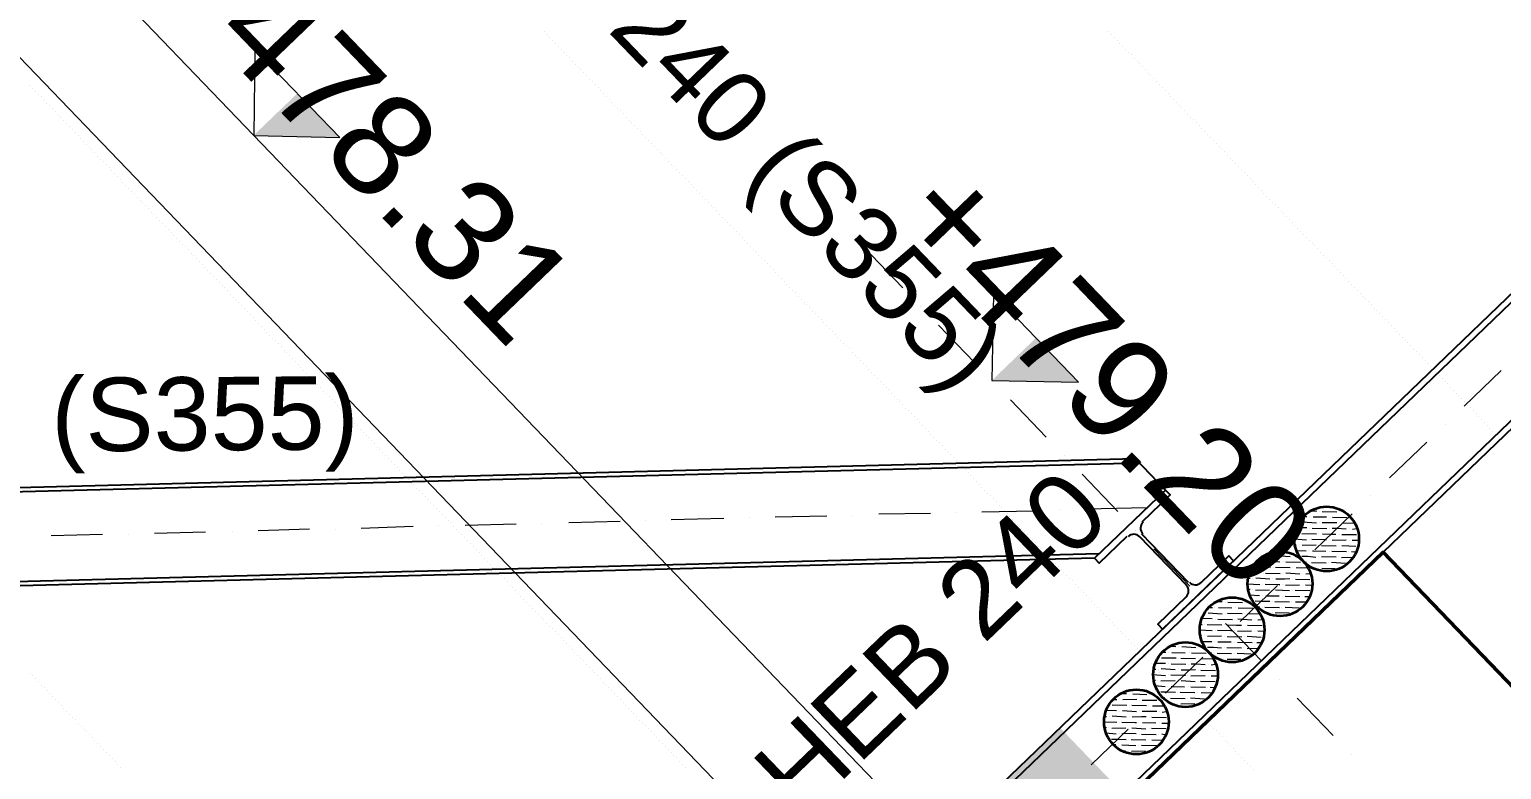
# Model space of a CAD drawing. Header units: metres. Extents: x 2687650.8 to 2687727.1, y 1234407.3 to 1234484.3.
# Drawn here: x 2687688.51 to 2687692.123, y 1234468.515 to 1234470.332 of the extents above; entities that cross this region are included whole.
import ezdxf

# ---------------------------------------------------------------- set-up
doc = ezdxf.new("R2010")
doc.units = ezdxf.units.M
for name, color, linetype in [('PDF_A__BEMH', 7, 'Continuous'), ('PDF_Ebene 2', 7, 'Continuous'), ('PDF_Text', 7, 'Continuous')]:
    doc.layers.add(name, color=color, linetype=linetype)
for name, color, linetype, true_color in [('PDF_Böschung Aushub', 7, 'Continuous', 0x7f7f7f), ('PDF_E_Schnitte_1_50', 7, 'Continuous', 0x7f7f7f), ('PDF_Farbe71', 7, 'Continuous', 0xbfff7f)]:
    doc.layers.add(name, color=color, linetype=linetype, true_color=true_color)
doc.styles.add('PDF Arial', font='arial.ttf')

# ---------------------------------------------------------------- blocks, each defined once
blk = doc.blocks.new('A$C1c84ec86')
at = {"layer": 'PDF_Farbe71', "transparency": 33554559}
blk.add_hatch(color=256, dxfattribs=at).paths.add_polyline_path([(1716.44, 3959.29), (1692.52, 3959.29), (1692.52, 3566.65), (1716.44, 3566.65)])
at = {"layer": 'PDF_A__BEMH', "lineweight": 20}
for points in [[(1619.49, 4006.29), (1634.52, 4021.31), (1604.46, 4021.31)], [(1450.58, 3917.38), (1465.61, 3932.2), (1435.55, 3932.2)]]:
    blk.add_lwpolyline(points, close=True, dxfattribs=at)
at = {"layer": 'PDF_A__BEMH', "transparency": 33554559}
for points in [[(1619.49, 4006.29), (1619.49, 4021.31), (1634.52, 4021.31)], [(1450.58, 3917.38), (1450.58, 3932.2), (1465.61, 3932.2)]]:
    blk.add_solid(points, dxfattribs=at)
at = {"layer": 'PDF_Böschung Aushub', "lineweight": 18}
for points in [[(1698.87, 4042.48), (1701.41, 4045.02)], [(1700.77, 4040.58), (1703.31, 4043.12)], [(1701.62, 4043.33), (1704.16, 4045.87)], [(1701.83, 4045.44), (1701.83, 4045.44)], [(1702.25, 4046.08), (1702.47, 4046.08)], [(1703.52, 4041.42), (1704.37, 4042.27), (1706.06, 4043.75)], [(1703.74, 4043.54), (1703.74, 4043.54)], [(1704.37, 4043.96), (1704.37, 4044.17), (1706.28, 4046.08)], [(1704.58, 4046.29), (1704.58, 4046.29)], [(1706.28, 4042.06), (1708.82, 4044.6)], [(1706.49, 4044.39), (1706.49, 4044.39)], [(1707.12, 4044.81), (1707.76, 4045.66)], [(1709.03, 4042.9), (1710.09, 4043.96)], [(1696.75, 4040.36), (1697.81, 4041.63)], [(1697.38, 4037.19), (1699.92, 4039.52)], [(1698.23, 4039.94), (1700.56, 4042.27)], [(1698.44, 4042.06), (1698.44, 4042.06)], [(1700.14, 4037.82), (1702.68, 4040.36)], [(1700.35, 4040.15), (1700.35, 4040.15)], [(1701.2, 4042.9), (1701.2, 4042.9)], [(1702.89, 4038.67), (1704.37, 4040.15), (1705.22, 4041)], [(1703.1, 4040.79), (1703.1, 4040.79)], [(1705.64, 4039.31), (1707.97, 4041.85)], [(1705.85, 4041.63), (1705.85, 4041.63)], [(1707.55, 4037.4), (1710.09, 4039.94)], [(1707.76, 4039.52), (1707.76, 4039.52)], [(1708.18, 4040.15), (1710.72, 4042.48)], [(1708.6, 4042.27), (1708.6, 4042.27)], [(1710.3, 4038.04), (1712.2, 4040.15)], [(1710.51, 4040.36), (1710.51, 4040.36)], [(1710.93, 4040.79), (1711.78, 4041.63)], [(1696.54, 4038.25), (1697.17, 4038.88)], [(1696.96, 4036.55), (1696.96, 4036.55)], [(1697.17, 4035.07), (1699.08, 4036.98)], [(1697.6, 4039.31), (1697.6, 4039.31)], [(1699.29, 4035.07), (1701.83, 4037.61)], [(1699.71, 4037.4), (1699.71, 4037.4)], [(1702.04, 4035.92), (1704.37, 4038.25), (1704.58, 4038.46)], [(1702.25, 4038.04), (1702.25, 4038.04)], [(1704.16, 4034.01), (1704.37, 4034.23), (1706.49, 4036.34)], [(1704.37, 4036.13), (1704.37, 4036.13)], [(1704.79, 4036.55), (1707.33, 4039.09)], [(1705.01, 4038.88), (1705.01, 4038.88)], [(1706.7, 4034.65), (1709.24, 4037.19)], [(1707.12, 4036.98), (1707.12, 4036.98)], [(1709.45, 4035.5), (1711.99, 4037.82)], [(1709.66, 4037.61), (1709.66, 4037.61)], [(1698.02, 4033.8), (1698.44, 4034.23)], [(1698.87, 4032.74), (1701.2, 4034.86)], [(1698.87, 4034.65), (1698.87, 4034.65)], [(1700.77, 4032.74), (1700.77, 4032.74)], [(1701.2, 4031.05), (1703.1, 4032.96)], [(1701.41, 4033.17), (1703.74, 4035.71)], [(1701.62, 4035.5), (1701.62, 4035.5)], [(1703.31, 4031.26), (1704.37, 4032.32), (1705.85, 4033.59)], [(1703.52, 4033.38), (1703.52, 4033.38)], [(1706.06, 4031.9), (1708.6, 4034.44)], [(1706.28, 4034.23), (1706.28, 4034.23)], [(1708.82, 4032.74), (1711.14, 4035.07)], [(1709.03, 4034.86), (1709.03, 4034.86)], [(1711.78, 4035.71), (1711.78, 4035.71)], [(1698.87, 4026.82), (1701.41, 4029.15)], [(1699.92, 4031.9), (1700.35, 4032.11)], [(1701.62, 4027.45), (1704.16, 4029.99)], [(1701.83, 4029.78), (1701.83, 4029.78)], [(1702.25, 4030.2), (1702.47, 4030.2)], [(1702.89, 4030.63), (1702.89, 4030.63)], [(1704.37, 4028.3), (1706.28, 4030.2)], [(1704.58, 4030.42), (1705.01, 4031.05)], [(1704.58, 4030.42), (1704.58, 4030.42)], [(1705.64, 4031.47), (1705.64, 4031.47)], [(1706.28, 4026.18), (1708.82, 4028.72)], [(1706.91, 4030.84), (1707.76, 4031.69)], [(1707.12, 4028.93), (1707.76, 4029.78)], [(1708.18, 4032.11), (1708.18, 4032.11)], [(1696.75, 4024.7), (1697.81, 4025.76)], [(1698.23, 4024.07), (1700.56, 4026.39)], [(1698.44, 4026.18), (1698.44, 4026.18)], [(1700.77, 4024.7), (1703.31, 4027.24)], [(1701.2, 4027.03), (1701.2, 4027.03)], [(1702.89, 4022.8), (1704.37, 4024.28), (1705.22, 4025.34)], [(1703.52, 4025.55), (1704.37, 4026.39), (1706.06, 4027.88)], [(1703.74, 4027.66), (1703.74, 4027.66)], [(1705.64, 4023.43), (1707.97, 4025.97)], [(1705.85, 4025.76), (1705.85, 4025.76)], [(1706.49, 4028.51), (1706.49, 4028.51)], [(1708.18, 4024.28), (1710.72, 4026.82)], [(1708.6, 4026.39), (1708.6, 4026.39)], [(1709.03, 4027.03), (1710.09, 4028.09)], [(1710.93, 4024.91), (1711.78, 4025.76)], [(1696.54, 4022.37), (1697.17, 4023.01)], [(1697.38, 4021.31), (1699.92, 4023.85)], [(1697.6, 4023.43), (1697.6, 4023.43)], [(1699.29, 4019.41), (1701.83, 4021.74)], [(1699.71, 4021.53), (1699.71, 4021.53)], [(1700.14, 4021.95), (1702.68, 4024.49)], [(1700.35, 4024.28), (1700.35, 4024.28)], [(1702.04, 4020.04), (1704.37, 4022.37), (1704.58, 4022.58)], [(1702.25, 4022.37), (1702.25, 4022.37)], [(1703.1, 4024.91), (1703.1, 4024.91)], [(1704.79, 4020.89), (1707.33, 4023.22)], [(1705.01, 4023.01), (1705.01, 4023.01)], [(1707.55, 4021.53), (1710.09, 4024.07)], [(1707.76, 4023.85), (1707.76, 4023.85)], [(1709.45, 4019.62), (1711.99, 4021.95)], [(1709.66, 4021.74), (1709.66, 4021.74)], [(1710.3, 4022.37), (1712.2, 4024.28)], [(1710.51, 4024.49), (1710.51, 4024.49)], [(1696.96, 4020.89), (1696.96, 4020.89)], [(1697.17, 4019.2), (1699.08, 4021.1)], [(1698.02, 4017.93), (1698.44, 4018.35)], [(1698.87, 4016.87), (1701.2, 4018.99)], [(1698.87, 4018.77), (1698.87, 4018.77)], [(1701.41, 4017.29), (1703.74, 4019.83)], [(1701.62, 4019.62), (1701.62, 4019.62)], [(1703.31, 4015.39), (1704.37, 4016.45), (1705.85, 4017.93)], [(1704.16, 4018.14), (1704.37, 4018.35), (1706.49, 4020.47)], [(1704.37, 4020.26), (1704.37, 4020.26)], [(1706.06, 4016.02), (1708.6, 4018.56)], [(1706.28, 4018.35), (1706.28, 4018.35)], [(1706.7, 4018.77), (1709.24, 4021.31)], [(1707.12, 4021.1), (1707.12, 4021.1)], [(1708.82, 4016.87), (1711.14, 4019.41)], [(1709.03, 4018.99), (1709.03, 4018.99)], [(1711.78, 4019.83), (1711.78, 4019.83)], [(1699.92, 4016.02), (1700.35, 4016.45)], [(1700.77, 4016.87), (1700.77, 4016.87)], [(1701.2, 4015.39), (1703.1, 4017.08)], [(1702.89, 4014.96), (1702.89, 4014.96)], [(1703.52, 4017.5), (1703.52, 4017.5)], [(1704.58, 4014.54), (1705.01, 4015.18)], [(1704.58, 4014.12), (1704.58, 4014.12)], [(1705.64, 4015.6), (1705.64, 4015.6)], [(1706.91, 4014.96), (1707.76, 4015.81)], [(1708.18, 4016.45), (1708.18, 4016.45)], [(1698.87, 4010.31), (1701.41, 4012.85)], [(1700.77, 4008.4), (1703.31, 4010.94)], [(1701.2, 4010.73), (1701.2, 4010.73)], [(1701.62, 4011.15), (1704.16, 4013.69)], [(1701.83, 4013.27), (1701.83, 4013.27)], [(1702.25, 4013.91), (1702.47, 4013.91)], [(1703.52, 4009.25), (1704.37, 4010.1), (1706.06, 4011.58)], [(1703.74, 4011.37), (1703.74, 4011.37)], [(1704.37, 4011.79), (1704.37, 4012), (1706.28, 4013.91)], [(1706.28, 4009.88), (1708.82, 4012.42)], [(1706.49, 4012.21), (1706.49, 4012.21)], [(1707.12, 4012.64), (1707.76, 4013.48)], [(1709.03, 4010.73), (1710.09, 4011.79)], [(1696.75, 4008.4), (1697.81, 4009.46)], [(1697.38, 4005.02), (1699.92, 4007.34)], [(1697.6, 4007.13), (1697.6, 4007.13)], [(1698.23, 4007.77), (1700.56, 4010.1)], [(1698.44, 4009.88), (1698.44, 4009.88)], [(1700.14, 4005.65), (1702.68, 4008.19)], [(1700.35, 4007.98), (1700.35, 4007.98)], [(1702.89, 4006.5), (1704.37, 4007.98), (1705.22, 4008.83)], [(1703.1, 4008.61), (1703.1, 4008.61)], [(1704.79, 4004.38), (1707.33, 4006.92)], [(1705.64, 4007.13), (1707.97, 4009.67)], [(1705.85, 4009.46), (1705.85, 4009.46)], [(1707.55, 4005.23), (1710.09, 4007.77)], [(1707.76, 4007.34), (1707.76, 4007.34)], [(1708.18, 4007.98), (1710.72, 4010.31)], [(1708.6, 4010.1), (1708.6, 4010.1)], [(1710.3, 4005.86), (1712.2, 4007.98)], [(1710.51, 4008.19), (1710.51, 4008.19)], [(1710.93, 4008.61), (1711.78, 4009.46)], [(1696.54, 4006.07), (1697.17, 4006.71)], [(1696.96, 4004.38), (1696.96, 4004.38)], [(1697.17, 4002.9), (1699.08, 4004.8)], [(1699.29, 4002.9), (1701.83, 4005.44)], [(1699.71, 4005.23), (1699.71, 4005.23)], [(1701.41, 4000.99), (1703.74, 4003.53)], [(1701.62, 4003.32), (1701.62, 4003.32)], [(1702.04, 4003.75), (1704.37, 4006.07), (1704.58, 4006.29)], [(1702.25, 4005.86), (1702.25, 4005.86)], [(1704.16, 4001.84), (1704.37, 4002.05), (1706.49, 4004.17)], [(1704.37, 4003.96), (1704.37, 4003.96)], [(1705.01, 4006.71), (1705.01, 4006.71)], [(1706.7, 4002.48), (1709.24, 4005.02)], [(1707.12, 4004.8), (1707.12, 4004.8)], [(1709.45, 4003.32), (1711.99, 4005.65)], [(1709.66, 4005.44), (1709.66, 4005.44)], [(1711.78, 4003.53), (1711.78, 4003.53)], [(1698.02, 4001.63), (1698.44, 4002.05)], [(1698.87, 4000.57), (1701.2, 4002.69)], [(1698.87, 4002.48), (1698.87, 4002.48)], [(1699.92, 3999.72), (1700.35, 3999.94)], [(1700.77, 4000.57), (1700.77, 4000.57)], [(1701.2, 3998.88), (1703.1, 4000.78)], [(1703.31, 3999.09), (1704.37, 4000.15), (1705.85, 4001.42)], [(1703.52, 4001.21), (1703.52, 4001.21)], [(1706.06, 3999.72), (1708.6, 4002.26)], [(1706.28, 4002.05), (1706.28, 4002.05)], [(1708.18, 3999.94), (1708.18, 3999.94)], [(1708.82, 4000.57), (1711.14, 4002.9)], [(1709.03, 4002.69), (1709.03, 4002.69)], [(1698.87, 3994.64), (1701.41, 3996.97)], [(1701.62, 3995.28), (1704.16, 3997.82)], [(1701.83, 3997.61), (1701.83, 3997.61)], [(1702.25, 3998.03), (1702.47, 3998.03)], [(1702.89, 3998.45), (1702.89, 3998.45)], [(1704.37, 3996.13), (1706.28, 3998.03)], [(1704.58, 3998.24), (1705.01, 3998.88)], [(1704.58, 3998.24), (1704.58, 3998.24)], [(1705.64, 3999.3), (1705.64, 3999.3)], [(1706.28, 3994.01), (1708.82, 3996.55)], [(1706.49, 3996.34), (1706.49, 3996.34)], [(1706.91, 3998.67), (1707.76, 3999.51)], [(1707.12, 3996.76), (1707.76, 3997.61)], [(1696.75, 3992.53), (1697.81, 3993.59)], [(1698.23, 3991.89), (1700.56, 3994.22)], [(1698.44, 3994.01), (1698.44, 3994.01)], [(1700.77, 3992.53), (1703.31, 3995.07)], [(1701.2, 3994.86), (1701.2, 3994.86)], [(1702.89, 3990.62), (1704.37, 3992.1), (1705.22, 3993.16)], [(1703.1, 3992.74), (1703.1, 3992.74)], [(1703.52, 3993.37), (1704.37, 3994.22), (1706.06, 3995.7)], [(1703.74, 3995.49), (1703.74, 3995.49)], [(1705.64, 3991.26), (1707.97, 3993.8)], [(1705.85, 3993.59), (1705.85, 3993.59)], [(1708.18, 3992.1), (1710.72, 3994.64)], [(1708.6, 3994.22), (1708.6, 3994.22)], [(1709.03, 3994.86), (1710.09, 3995.91)], [(1710.93, 3992.74), (1711.78, 3993.59)], [(1696.54, 3990.2), (1697.17, 3990.83)], [(1697.17, 3987.02), (1699.08, 3988.93)], [(1697.38, 3989.14), (1699.92, 3991.68)], [(1697.6, 3991.26), (1697.6, 3991.26)], [(1699.29, 3987.24), (1701.83, 3989.56)], [(1699.71, 3989.35), (1699.71, 3989.35)], [(1700.14, 3989.78), (1702.68, 3992.32)], [(1700.35, 3992.1), (1700.35, 3992.1)], [(1702.04, 3987.87), (1704.37, 3990.2), (1704.58, 3990.41)], [(1702.25, 3990.2), (1702.25, 3990.2)], [(1704.79, 3988.72), (1707.33, 3991.05)], [(1705.01, 3990.83), (1705.01, 3990.83)], [(1706.7, 3986.6), (1709.24, 3989.14)], [(1707.12, 3988.93), (1707.12, 3988.93)], [(1707.55, 3989.35), (1710.09, 3991.89)], [(1707.76, 3991.68), (1707.76, 3991.68)], [(1709.45, 3987.45), (1711.99, 3989.78)], [(1709.66, 3989.56), (1709.66, 3989.56)], [(1710.3, 3990.2), (1712.2, 3992.1)], [(1710.51, 3992.32), (1710.51, 3992.32)], [(1696.96, 3988.72), (1696.96, 3988.72)], [(1698.02, 3985.75), (1698.44, 3986.18)], [(1698.87, 3984.7), (1701.2, 3986.81)], [(1698.87, 3986.6), (1698.87, 3986.6)], [(1701.41, 3985.12), (1703.74, 3987.66)], [(1701.62, 3987.45), (1701.62, 3987.45)], [(1703.31, 3983.21), (1704.37, 3984.27), (1705.85, 3985.75)], [(1703.52, 3985.33), (1703.52, 3985.33)], [(1704.16, 3985.97), (1704.37, 3986.18), (1706.49, 3988.29)], [(1704.37, 3988.08), (1704.37, 3988.08)], [(1706.06, 3983.85), (1708.6, 3986.39)], [(1706.28, 3986.18), (1706.28, 3986.18)], [(1708.82, 3984.7), (1711.14, 3987.24)], [(1709.03, 3986.81), (1709.03, 3986.81)], [(1711.78, 3987.66), (1711.78, 3987.66)], [(1699.92, 3983.85), (1700.35, 3984.27)], [(1700.77, 3984.7), (1700.77, 3984.7)], [(1701.2, 3983.21), (1703.1, 3984.91)], [(1702.89, 3982.79), (1702.89, 3982.79)], [(1704.58, 3982.37), (1705.01, 3983)], [(1705.64, 3983.43), (1705.64, 3983.43)], [(1706.91, 3982.79), (1707.76, 3983.64)], [(1708.18, 3984.27), (1708.18, 3984.27)], [(1698.87, 3977.92), (1701.41, 3980.25)], [(1700.77, 3975.81), (1703.31, 3978.35)], [(1701.2, 3978.13), (1701.2, 3978.13)], [(1701.62, 3978.56), (1704.16, 3981.1)], [(1701.83, 3980.89), (1701.83, 3980.89)], [(1702.25, 3981.31), (1702.47, 3981.31)], [(1703.52, 3976.65), (1704.37, 3977.5), (1706.06, 3979.19)], [(1703.74, 3978.77), (1703.74, 3978.77)], [(1704.37, 3979.4), (1706.28, 3981.31)], [(1704.58, 3981.52), (1704.58, 3981.52)], [(1706.28, 3977.29), (1708.82, 3979.83)], [(1706.49, 3979.62), (1706.49, 3979.62)], [(1707.12, 3980.04), (1707.76, 3980.89)], [(1709.03, 3978.13), (1710.09, 3979.19)], [(1696.75, 3975.81), (1697.81, 3976.86)], [(1697.38, 3972.42), (1699.92, 3974.96)], [(1697.6, 3974.75), (1697.6, 3974.75)], [(1698.23, 3975.17), (1700.56, 3977.71)], [(1698.44, 3977.29), (1698.44, 3977.29)], [(1700.14, 3973.27), (1702.68, 3975.59)], [(1700.35, 3975.38), (1700.35, 3975.38)], [(1702.89, 3973.9), (1704.37, 3975.59), (1705.22, 3976.44)], [(1703.1, 3976.23), (1703.1, 3976.23)], [(1705.64, 3974.75), (1707.97, 3977.08)], [(1705.85, 3976.86), (1705.85, 3976.86)], [(1707.55, 3972.63), (1710.09, 3975.17)], [(1707.76, 3974.96), (1707.76, 3974.96)], [(1708.18, 3975.38), (1710.72, 3977.92)], [(1708.6, 3977.71), (1708.6, 3977.71)], [(1710.3, 3973.48), (1712.2, 3975.38)], [(1710.51, 3975.59), (1710.51, 3975.59)], [(1710.93, 3976.23), (1711.78, 3976.86)], [(1696.54, 3973.48), (1697.17, 3974.11)], [(1696.96, 3972), (1696.96, 3972)], [(1697.17, 3970.3), (1699.08, 3972.21)], [(1699.29, 3970.51), (1701.83, 3972.84)], [(1699.71, 3972.63), (1699.71, 3972.63)], [(1701.41, 3968.4), (1703.74, 3970.94)], [(1702.04, 3971.15), (1704.37, 3973.48), (1704.58, 3973.69)], [(1702.25, 3973.48), (1702.25, 3973.48)], [(1704.16, 3969.24), (1704.37, 3969.67), (1706.49, 3971.78)], [(1704.37, 3971.36), (1704.37, 3971.36)], [(1704.79, 3972), (1707.33, 3974.32)], [(1705.01, 3974.11), (1705.01, 3974.11)], [(1706.7, 3969.88), (1709.24, 3972.42)], [(1707.12, 3972.21), (1707.12, 3972.21)], [(1709.45, 3970.73), (1711.99, 3973.27)], [(1709.66, 3972.84), (1709.66, 3972.84)], [(1711.78, 3970.94), (1711.78, 3970.94)], [(1698.02, 3969.03), (1698.44, 3969.46)], [(1698.87, 3967.97), (1701.2, 3970.3)], [(1698.87, 3969.88), (1698.87, 3969.88)], [(1699.92, 3967.13), (1700.35, 3967.55)], [(1700.77, 3967.97), (1700.77, 3967.97)], [(1701.2, 3966.49), (1703.1, 3968.18)], [(1701.62, 3970.73), (1701.62, 3970.73)], [(1703.31, 3966.49), (1704.37, 3967.55), (1705.85, 3969.03)], [(1703.52, 3968.82), (1703.52, 3968.82)], [(1706.06, 3967.34), (1708.6, 3969.67)], [(1706.28, 3969.46), (1706.28, 3969.46)], [(1708.18, 3967.55), (1708.18, 3967.55)], [(1708.82, 3967.97), (1711.14, 3970.51)], [(1709.03, 3970.3), (1709.03, 3970.3)], [(1702.89, 3966.07), (1702.89, 3966.07)], [(1704.58, 3965.86), (1705.01, 3966.28)], [(1705.64, 3966.7), (1705.64, 3966.7)], [(1706.91, 3966.28), (1707.76, 3966.91)]]:
    blk.add_lwpolyline(points, dxfattribs=at)
at = {"layer": 'PDF_Böschung Aushub', "color": 7, "lineweight": 20}
for points in [[(1668.39, 4012), (1658.23, 4000.99)], [(1653.99, 3996.34), (1653.99, 3996.34)], [(1649.76, 3991.47), (1641.08, 3982.16)], [(1636.85, 3977.5), (1636.85, 3977.5)], [(1632.61, 3972.84), (1623.94, 3963.53)], [(1619.7, 3958.66), (1619.7, 3958.66)], [(1615.47, 3954), (1606.79, 3944.69)], [(1602.56, 3940.03), (1602.56, 3940.03)], [(1598.32, 3935.38), (1589.64, 3925.85)], [(1585.41, 3921.19), (1585.41, 3921.19)], [(1581.18, 3916.54), (1572.71, 3907.22)], [(1568.27, 3902.36), (1568.27, 3902.36)], [(1564.03, 3897.7), (1555.57, 3888.39)], [(1551.12, 3883.73), (1551.12, 3883.73)], [(1546.89, 3879.07), (1538.42, 3869.55)], [(1534.19, 3864.89), (1534.19, 3864.89)], [(1529.74, 3860.23), (1521.28, 3850.92)], [(1517.04, 3846.26), (1517.04, 3846.26)], [(1512.6, 3841.39), (1504.13, 3832.08)], [(1499.9, 3827.42), (1499.9, 3827.42)], [(1495.45, 3822.77), (1486.98, 3813.45)]]:
    blk.add_lwpolyline(points, dxfattribs=at)
at = {"layer": 'PDF_Böschung Aushub', "color": 7, "lineweight": 35}
for centre in [(1704.48, 4038.57), (1704.48, 4022.69), (1704.48, 4006.39), (1704.48, 3990.52), (1704.48, 3973.79)]:
    blk.add_circle(centre, 7.94, dxfattribs=at)
at = {"layer": 'PDF_E_Schnitte_1_50', "color": 160, "lineweight": 25, "true_color": 0x3333ff}
for points in [[(1692.52, 3316.66), (1692.52, 4206.31), (1716.44, 4206.31), (1716.44, 3316.66)], [(1694, 3316.66), (1694, 4206.31)], [(1714.95, 4206.31), (1714.95, 3316.66)], [(1668.39, 4018.35), (1657.8, 4018.35), (1221.97, 3540.82)], [(1659.28, 4018.35), (1222.61, 3540.19)], [(1670.08, 4008.83), (1670.08, 4018.35), (1668.39, 4018.35), (1668.39, 3994.22), (1670.08, 3994.22), (1670.08, 4003.75)], [(1690.82, 4003.75), (1690.82, 3994.22), (1692.52, 3994.22), (1692.52, 4018.35), (1690.82, 4018.35), (1690.82, 4008.83)], [(1688.71, 4006.71), (1672.2, 4006.71)], [(1672.2, 4005.86), (1688.71, 4005.86)], [(1668.39, 3995.7), (1238.91, 3525.37)], [(1668.39, 3994.22), (1239.75, 3524.74)]]:
    blk.add_lwpolyline(points, dxfattribs=at)
at = {"layer": 'PDF_E_Schnitte_1_50', "color": 7, "lineweight": 20}
for points in [[(1704.37, 4085.45), (1704.37, 4098.15)], [(1704.37, 4079.1), (1704.37, 4079.1)], [(1704.37, 4060.05), (1704.37, 4072.75)], [(1704.37, 4053.7), (1704.37, 4053.7)], [(1704.37, 4034.65), (1704.37, 4047.35)], [(1704.37, 4028.3), (1704.37, 4028.3)], [(1704.37, 4009.25), (1704.37, 4021.95)], [(1587.95, 4006.29), (1571.44, 4006.29)], [(1594.3, 4006.29), (1594.3, 4006.29)], [(1613.35, 4006.29), (1600.65, 4006.29)], [(1619.7, 4006.29), (1619.7, 4006.29)], [(1638.75, 4006.29), (1626.05, 4006.29)], [(1645.1, 4006.29), (1645.1, 4006.29)], [(1664.15, 4006.29), (1651.45, 4006.29)], [(1670.5, 4006.29), (1670.5, 4006.29)], [(1689.55, 4006.29), (1676.85, 4006.29)], [(1695.9, 4006.29), (1695.9, 4006.29)], [(1714.95, 4006.29), (1702.25, 4006.29)], [(1721.3, 4006.29), (1721.3, 4006.29)], [(1740.35, 4006.29), (1727.65, 4006.29)], [(1746.7, 4006.29), (1746.7, 4006.29)], [(1704.37, 4002.9), (1704.37, 4002.9)], [(1704.37, 3983.85), (1704.37, 3996.55)], [(1704.37, 3977.5), (1704.37, 3977.5)], [(1704.37, 3958.45), (1704.37, 3971.15)]]:
    blk.add_lwpolyline(points, dxfattribs=at)
at = {"layer": 'PDF_E_Schnitte_1_50', "color": 7, "lineweight": 50}
blk.add_lwpolyline([(1716.44, 3332.33), (1716.44, 4046.29), (1967.26, 4046.29)], dxfattribs=at)
at = {"layer": 'PDF_E_Schnitte_1_50', "lineweight": 18}
for points in [[(1171.6, 3917.38), (1673.47, 3917.38), (1673.47, 3889.23)], [(1171.6, 3889.23), (1648.49, 3889.23), (1648.49, 3611.73), (1165.46, 3611.73)]]:
    blk.add_lwpolyline(points, dxfattribs=at)
at = {"layer": 'PDF_E_Schnitte_1_50', "color": 160, "lineweight": 25, "true_color": 0x3333ff}
for centre, start, end in [((1672.3, 4008.93), 180.001, 269.999), ((1688.81, 4008.93), 270.001, 359.999), ((1672.3, 4003.85), 90.001, 179.999), ((1688.81, 4003.85), 0.001, 89.999)]:
    blk.add_arc(centre, 2.01, start, end, dxfattribs=at)
at = {"layer": 'PDF_Ebene 2', "lineweight": 20}
for points in [[(1577.58, 4086.3), (1577.58, 4086.3)], [(1578.64, 4086.3), (1578.64, 4086.3)], [(1579.7, 4086.3), (1579.7, 4086.3)], [(1580.75, 4086.3), (1580.75, 4086.3)], [(1581.6, 4086.3), (1581.6, 4086.3)], [(1582.66, 4086.3), (1582.66, 4086.3)], [(1583.72, 4086.3), (1583.72, 4086.3)], [(1584.78, 4086.3), (1584.78, 4086.3)], [(1585.62, 4086.3), (1585.62, 4086.3)], [(1586.68, 4086.3), (1586.68, 4086.3)], [(1587.74, 4086.3), (1587.74, 4086.3)], [(1588.59, 4086.3), (1588.59, 4086.3)], [(1589.64, 4086.3), (1589.64, 4086.3)], [(1590.7, 4086.3), (1590.7, 4086.3)], [(1591.76, 4086.3), (1591.76, 4086.3)], [(1592.61, 4086.3), (1592.61, 4086.3)], [(1593.67, 4086.3), (1593.67, 4086.3)], [(1594.72, 4086.3), (1594.72, 4086.3)], [(1595.78, 4086.3), (1595.78, 4086.3)], [(1596.63, 4086.3), (1596.63, 4086.3)], [(1597.69, 4086.3), (1597.69, 4086.3)], [(1598.75, 4086.3), (1598.75, 4086.3)], [(1599.59, 4086.3), (1599.59, 4086.3)], [(1600.65, 4086.3), (1600.65, 4086.3)], [(1601.71, 4086.3), (1601.71, 4086.3)], [(1602.77, 4086.3), (1602.77, 4086.3)], [(1603.61, 4086.3), (1603.61, 4086.3)], [(1604.67, 4086.3), (1604.67, 4086.3)], [(1605.73, 4086.3), (1605.73, 4086.3)], [(1606.79, 4086.3), (1606.79, 4086.3)], [(1607.64, 4086.3), (1607.64, 4086.3)], [(1608.7, 4086.3), (1608.7, 4086.3)], [(1609.75, 4086.3), (1609.75, 4086.3)], [(1610.6, 4086.3), (1610.6, 4086.3)], [(1611.66, 4086.3), (1611.66, 4086.3)], [(1612.72, 4086.3), (1612.72, 4086.3)], [(1613.78, 4086.3), (1613.78, 4086.3)], [(1614.62, 4086.3), (1614.62, 4086.3)], [(1615.68, 4086.3), (1615.68, 4086.3)], [(1616.74, 4086.3), (1616.74, 4086.3)], [(1617.59, 4086.3), (1617.59, 4086.3)], [(1618.64, 4086.3), (1618.64, 4086.3)], [(1619.7, 4086.3), (1619.7, 4086.3)], [(1620.76, 4086.3), (1620.76, 4086.3)], [(1621.61, 4086.3), (1621.61, 4086.3)], [(1622.67, 4086.3), (1622.67, 4086.3)], [(1623.72, 4086.3), (1623.72, 4086.3)], [(1624.78, 4086.3), (1624.78, 4086.3)], [(1625.63, 4086.3), (1625.63, 4086.3)], [(1626.69, 4086.3), (1626.69, 4086.3)], [(1627.75, 4086.3), (1627.75, 4086.3)], [(1628.59, 4086.3), (1628.59, 4086.3)], [(1629.65, 4086.3), (1629.65, 4086.3)], [(1630.71, 4086.3), (1630.71, 4086.3)], [(1631.77, 4086.3), (1631.77, 4086.3)], [(1632.61, 4086.3), (1632.61, 4086.3)], [(1633.67, 4086.3), (1633.67, 4086.3)], [(1634.73, 4086.3), (1634.73, 4086.3)], [(1635.79, 4086.3), (1635.79, 4086.3)], [(1636.64, 4086.3), (1636.64, 4086.3)], [(1637.69, 4086.3), (1637.69, 4086.3)], [(1638.75, 4086.3), (1638.75, 4086.3)], [(1639.6, 4086.3), (1639.6, 4086.3)], [(1640.66, 4086.3), (1640.66, 4086.3)], [(1641.72, 4086.3), (1641.72, 4086.3)], [(1642.77, 4086.3), (1642.77, 4086.3)], [(1643.62, 4086.3), (1643.62, 4086.3)], [(1644.68, 4086.3), (1644.68, 4086.3)], [(1645.74, 4086.3), (1645.74, 4086.3)], [(1646.58, 4086.3), (1646.58, 4086.3)], [(1647.64, 4086.3), (1647.64, 4086.3)], [(1648.7, 4086.3), (1648.7, 4086.3)], [(1649.76, 4086.3), (1649.76, 4086.3)], [(1650.61, 4086.3), (1650.61, 4086.3)], [(1651.66, 4086.3), (1651.66, 4086.3)], [(1652.72, 4086.3), (1652.72, 4086.3)], [(1653.78, 4086.3), (1653.78, 4086.3)], [(1654.63, 4086.3), (1654.63, 4086.3)], [(1655.69, 4086.3), (1655.69, 4086.3)], [(1656.74, 4086.3), (1656.74, 4086.3)], [(1657.59, 4086.3), (1657.59, 4086.3)], [(1658.65, 4086.3), (1658.65, 4086.3)], [(1659.71, 4086.3), (1659.71, 4086.3)], [(1660.77, 4086.3), (1660.77, 4086.3)], [(1661.61, 4086.3), (1661.61, 4086.3)], [(1662.67, 4086.3), (1662.67, 4086.3)], [(1663.73, 4086.3), (1663.73, 4086.3)], [(1664.79, 4086.3), (1664.79, 4086.3)], [(1665.63, 4086.3), (1665.63, 4086.3)], [(1666.69, 4086.3), (1666.69, 4086.3)], [(1667.75, 4086.3), (1667.75, 4086.3)], [(1668.6, 4086.3), (1668.6, 4086.3)], [(1669.66, 4086.3), (1669.66, 4086.3)], [(1670.71, 4086.3), (1670.71, 4086.3)], [(1671.77, 4086.3), (1671.77, 4086.3)], [(1672.62, 4086.3), (1672.62, 4086.3)], [(1673.68, 4086.3), (1673.68, 4086.3)], [(1674.74, 4086.3), (1674.74, 4086.3)], [(1675.58, 4086.3), (1675.58, 4086.3)], [(1676.64, 4086.3), (1676.64, 4086.3)], [(1677.7, 4086.3), (1677.7, 4086.3)], [(1678.76, 4086.3), (1678.76, 4086.3)], [(1679.6, 4086.3), (1679.6, 4086.3)], [(1680.66, 4086.3), (1680.66, 4086.3)], [(1681.72, 4086.3), (1681.72, 4086.3)], [(1682.78, 4086.3), (1682.78, 4086.3)], [(1683.63, 4086.3), (1683.63, 4086.3)], [(1684.68, 4086.3), (1684.68, 4086.3)], [(1685.74, 4086.3), (1685.74, 4086.3)], [(1686.59, 4086.3), (1686.59, 4086.3)], [(1687.65, 4086.3), (1687.65, 4086.3)], [(1688.71, 4086.3), (1688.71, 4086.3)], [(1689.76, 4086.3), (1689.76, 4086.3)], [(1690.61, 4086.3), (1690.61, 4086.3)], [(1691.67, 4086.3), (1691.67, 4086.3)], [(1692.73, 4086.3), (1692.73, 4086.3)], [(1693.79, 4086.3), (1693.79, 4086.3)], [(1694.63, 4086.3), (1694.63, 4086.3)], [(1695.69, 4086.3), (1695.69, 4086.3)], [(1696.75, 4086.3), (1696.75, 4086.3)], [(1697.6, 4086.3), (1697.6, 4086.3)], [(1698.65, 4086.3), (1698.65, 4086.3)], [(1699.71, 4086.3), (1699.71, 4086.3)], [(1700.77, 4086.3), (1700.77, 4086.3)], [(1701.62, 4086.3), (1701.62, 4086.3)], [(1702.68, 4086.3), (1702.68, 4086.3)], [(1703.74, 4086.3), (1703.74, 4086.3)], [(1704.79, 4086.3), (1704.79, 4086.3)], [(1705.64, 4086.3), (1705.64, 4086.3)], [(1706.7, 4086.3), (1706.7, 4086.3)], [(1707.76, 4086.3), (1707.76, 4086.3)], [(1708.6, 4086.3), (1708.6, 4086.3)], [(1709.66, 4086.3), (1709.66, 4086.3)], [(1710.72, 4086.3), (1710.72, 4086.3)], [(1711.78, 4086.3), (1711.78, 4086.3)], [(1712.63, 4086.3), (1712.63, 4086.3)], [(1713.68, 4086.3), (1713.68, 4086.3)], [(1714.74, 4086.3), (1714.74, 4086.3)], [(1715.59, 4086.3), (1715.59, 4086.3)], [(1716.65, 4086.3), (1716.65, 4086.3)], [(1481.69, 3986.39), (1481.69, 3986.39)], [(1482.75, 3986.39), (1482.75, 3986.39)], [(1483.6, 3986.39), (1483.6, 3986.39)], [(1484.66, 3986.39), (1484.66, 3986.39)], [(1485.71, 3986.39), (1485.71, 3986.39)], [(1486.77, 3986.39), (1486.77, 3986.39)], [(1487.62, 3986.39), (1487.62, 3986.39)], [(1488.68, 3986.39), (1488.68, 3986.39)], [(1489.74, 3986.39), (1489.74, 3986.39)], [(1490.58, 3986.39), (1490.58, 3986.39)], [(1491.64, 3986.39), (1491.64, 3986.39)], [(1492.7, 3986.39), (1492.7, 3986.39)], [(1493.76, 3986.39), (1493.76, 3986.39)], [(1494.6, 3986.39), (1494.6, 3986.39)], [(1495.66, 3986.39), (1495.66, 3986.39)], [(1496.72, 3986.39), (1496.72, 3986.39)], [(1497.78, 3986.39), (1497.78, 3986.39)], [(1498.63, 3986.39), (1498.63, 3986.39)], [(1499.68, 3986.39), (1499.68, 3986.39)], [(1500.74, 3986.39), (1500.74, 3986.39)], [(1501.59, 3986.39), (1501.59, 3986.39)], [(1502.65, 3986.39), (1502.65, 3986.39)], [(1503.71, 3986.39), (1503.71, 3986.39)], [(1504.76, 3986.39), (1504.76, 3986.39)], [(1505.61, 3986.39), (1505.61, 3986.39)], [(1506.67, 3986.39), (1506.67, 3986.39)], [(1507.73, 3986.39), (1507.73, 3986.39)], [(1508.57, 3986.39), (1508.57, 3986.39)], [(1509.63, 3986.39), (1509.63, 3986.39)], [(1510.69, 3986.39), (1510.69, 3986.39)], [(1511.75, 3986.39), (1511.75, 3986.39)], [(1512.6, 3986.39), (1512.6, 3986.39)], [(1513.66, 3986.39), (1513.66, 3986.39)], [(1514.71, 3986.39), (1514.71, 3986.39)], [(1515.77, 3986.39), (1515.77, 3986.39)], [(1516.62, 3986.39), (1516.62, 3986.39)], [(1517.68, 3986.39), (1517.68, 3986.39)], [(1518.74, 3986.39), (1518.74, 3986.39)], [(1519.58, 3986.39), (1519.58, 3986.39)], [(1520.64, 3986.39), (1520.64, 3986.39)], [(1521.7, 3986.39), (1521.7, 3986.39)], [(1522.76, 3986.39), (1522.76, 3986.39)], [(1523.6, 3986.39), (1523.6, 3986.39)], [(1524.66, 3986.39), (1524.66, 3986.39)], [(1525.72, 3986.39), (1525.72, 3986.39)], [(1526.78, 3986.39), (1526.78, 3986.39)], [(1527.63, 3986.39), (1527.63, 3986.39)], [(1528.68, 3986.39), (1528.68, 3986.39)], [(1529.74, 3986.39), (1529.74, 3986.39)], [(1530.59, 3986.39), (1530.59, 3986.39)], [(1531.65, 3986.39), (1531.65, 3986.39)], [(1532.71, 3986.39), (1532.71, 3986.39)], [(1533.76, 3986.39), (1533.76, 3986.39)], [(1534.61, 3986.39), (1534.61, 3986.39)], [(1535.67, 3986.39), (1535.67, 3986.39)], [(1536.73, 3986.39), (1536.73, 3986.39)], [(1537.79, 3986.39), (1537.79, 3986.39)], [(1538.63, 3986.39), (1538.63, 3986.39)], [(1539.69, 3986.39), (1539.69, 3986.39)], [(1540.75, 3986.39), (1540.75, 3986.39)], [(1541.6, 3986.39), (1541.6, 3986.39)], [(1542.65, 3986.39), (1542.65, 3986.39)], [(1543.71, 3986.39), (1543.71, 3986.39)], [(1544.77, 3986.39), (1544.77, 3986.39)], [(1545.62, 3986.39), (1545.62, 3986.39)], [(1546.68, 3986.39), (1546.68, 3986.39)], [(1547.73, 3986.39), (1547.73, 3986.39)], [(1548.58, 3986.39), (1548.58, 3986.39)], [(1549.64, 3986.39), (1549.64, 3986.39)], [(1550.7, 3986.39), (1550.7, 3986.39)], [(1551.76, 3986.39), (1551.76, 3986.39)], [(1552.6, 3986.39), (1552.6, 3986.39)], [(1553.66, 3986.39), (1553.66, 3986.39)], [(1554.72, 3986.39), (1554.72, 3986.39)], [(1555.78, 3986.39), (1555.78, 3986.39)], [(1556.62, 3986.39), (1556.62, 3986.39)], [(1557.68, 3986.39), (1557.68, 3986.39)], [(1558.74, 3986.39), (1558.74, 3986.39)], [(1559.59, 3986.39), (1559.59, 3986.39)], [(1560.65, 3986.39), (1560.65, 3986.39)], [(1561.7, 3986.39), (1561.7, 3986.39)], [(1562.76, 3986.39), (1562.76, 3986.39)], [(1563.61, 3986.39), (1563.61, 3986.39)], [(1564.67, 3986.39), (1564.67, 3986.39)], [(1565.73, 3986.39), (1565.73, 3986.39)], [(1566.78, 3986.39), (1566.78, 3986.39)], [(1567.63, 3986.39), (1567.63, 3986.39)], [(1568.69, 3986.39), (1568.69, 3986.39)], [(1569.75, 3986.39), (1569.75, 3986.39)], [(1570.59, 3986.39), (1570.59, 3986.39)], [(1571.65, 3986.39), (1571.65, 3986.39)], [(1572.71, 3986.39), (1572.71, 3986.39)], [(1573.77, 3986.39), (1573.77, 3986.39)], [(1574.62, 3986.39), (1574.62, 3986.39)], [(1575.67, 3986.39), (1575.67, 3986.39)], [(1576.73, 3986.39), (1576.73, 3986.39)], [(1577.58, 3986.39), (1577.58, 3986.39)], [(1578.64, 3986.39), (1578.64, 3986.39)], [(1579.7, 3986.39), (1579.7, 3986.39)], [(1580.75, 3986.39), (1580.75, 3986.39)], [(1581.6, 3986.39), (1581.6, 3986.39)], [(1582.66, 3986.39), (1582.66, 3986.39)], [(1583.72, 3986.39), (1583.72, 3986.39)], [(1584.78, 3986.39), (1584.78, 3986.39)], [(1585.62, 3986.39), (1585.62, 3986.39)], [(1586.68, 3986.39), (1586.68, 3986.39)], [(1587.74, 3986.39), (1587.74, 3986.39)], [(1588.59, 3986.39), (1588.59, 3986.39)], [(1589.64, 3986.39), (1589.64, 3986.39)], [(1590.7, 3986.39), (1590.7, 3986.39)], [(1591.76, 3986.39), (1591.76, 3986.39)], [(1592.61, 3986.39), (1592.61, 3986.39)], [(1593.67, 3986.39), (1593.67, 3986.39)], [(1594.72, 3986.39), (1594.72, 3986.39)], [(1595.78, 3986.39), (1595.78, 3986.39)], [(1596.63, 3986.39), (1596.63, 3986.39)], [(1597.69, 3986.39), (1597.69, 3986.39)], [(1598.75, 3986.39), (1598.75, 3986.39)], [(1599.59, 3986.39), (1599.59, 3986.39)], [(1600.65, 3986.39), (1600.65, 3986.39)], [(1601.71, 3986.39), (1601.71, 3986.39)], [(1602.77, 3986.39), (1602.77, 3986.39)], [(1603.61, 3986.39), (1603.61, 3986.39)], [(1604.67, 3986.39), (1604.67, 3986.39)], [(1605.73, 3986.39), (1605.73, 3986.39)], [(1606.79, 3986.39), (1606.79, 3986.39)], [(1607.64, 3986.39), (1607.64, 3986.39)], [(1608.7, 3986.39), (1608.7, 3986.39)], [(1609.75, 3986.39), (1609.75, 3986.39)], [(1610.6, 3986.39), (1610.6, 3986.39)], [(1611.66, 3986.39), (1611.66, 3986.39)], [(1612.72, 3986.39), (1612.72, 3986.39)], [(1613.78, 3986.39), (1613.78, 3986.39)], [(1614.62, 3986.39), (1614.62, 3986.39)], [(1615.68, 3986.39), (1615.68, 3986.39)], [(1616.74, 3986.39), (1616.74, 3986.39)], [(1617.59, 3986.39), (1617.59, 3986.39)], [(1618.64, 3986.39), (1618.64, 3986.39)], [(1619.7, 3986.39), (1619.7, 3986.39)], [(1620.76, 3986.39), (1620.76, 3986.39)], [(1621.61, 3986.39), (1621.61, 3986.39)], [(1622.67, 3986.39), (1622.67, 3986.39)], [(1623.72, 3986.39), (1623.72, 3986.39)], [(1624.78, 3986.39), (1624.78, 3986.39)], [(1625.63, 3986.39), (1625.63, 3986.39)], [(1626.69, 3986.39), (1626.69, 3986.39)], [(1627.75, 3986.39), (1627.75, 3986.39)], [(1628.59, 3986.39), (1628.59, 3986.39)], [(1629.65, 3986.39), (1629.65, 3986.39)], [(1630.71, 3986.39), (1630.71, 3986.39)], [(1631.77, 3986.39), (1631.77, 3986.39)], [(1632.61, 3986.39), (1632.61, 3986.39)], [(1633.67, 3986.39), (1633.67, 3986.39)], [(1634.73, 3986.39), (1634.73, 3986.39)], [(1635.79, 3986.39), (1635.79, 3986.39)], [(1636.64, 3986.39), (1636.64, 3986.39)], [(1637.69, 3986.39), (1637.69, 3986.39)], [(1638.75, 3986.39), (1638.75, 3986.39)], [(1639.6, 3986.39), (1639.6, 3986.39)], [(1640.66, 3986.39), (1640.66, 3986.39)], [(1641.72, 3986.39), (1641.72, 3986.39)], [(1642.77, 3986.39), (1642.77, 3986.39)], [(1643.62, 3986.39), (1643.62, 3986.39)], [(1644.68, 3986.39), (1644.68, 3986.39)], [(1645.74, 3986.39), (1645.74, 3986.39)], [(1646.58, 3986.39), (1646.58, 3986.39)], [(1647.64, 3986.39), (1647.64, 3986.39)], [(1648.7, 3986.39), (1648.7, 3986.39)], [(1649.76, 3986.39), (1649.76, 3986.39)], [(1650.61, 3986.39), (1650.61, 3986.39)], [(1651.66, 3986.39), (1651.66, 3986.39)], [(1652.72, 3986.39), (1652.72, 3986.39)], [(1653.78, 3986.39), (1653.78, 3986.39)], [(1654.63, 3986.39), (1654.63, 3986.39)], [(1655.69, 3986.39), (1655.69, 3986.39)], [(1656.74, 3986.39), (1656.74, 3986.39)], [(1657.59, 3986.39), (1657.59, 3986.39)], [(1658.65, 3986.39), (1658.65, 3986.39)], [(1659.71, 3986.39), (1659.71, 3986.39)], [(1660.77, 3986.39), (1660.77, 3986.39)], [(1661.61, 3986.39), (1661.61, 3986.39)], [(1662.67, 3986.39), (1662.67, 3986.39)], [(1663.73, 3986.39), (1663.73, 3986.39)], [(1664.79, 3986.39), (1664.79, 3986.39)], [(1665.63, 3986.39), (1665.63, 3986.39)], [(1666.69, 3986.39), (1666.69, 3986.39)], [(1667.75, 3986.39), (1667.75, 3986.39)], [(1668.6, 3986.39), (1668.6, 3986.39)], [(1669.66, 3986.39), (1669.66, 3986.39)], [(1670.71, 3986.39), (1670.71, 3986.39)], [(1671.77, 3986.39), (1671.77, 3986.39)], [(1672.62, 3986.39), (1672.62, 3986.39)], [(1673.68, 3986.39), (1673.68, 3986.39)], [(1674.74, 3986.39), (1674.74, 3986.39)], [(1675.58, 3986.39), (1675.58, 3986.39)], [(1676.64, 3986.39), (1676.64, 3986.39)], [(1677.7, 3986.39), (1677.7, 3986.39)], [(1678.76, 3986.39), (1678.76, 3986.39)], [(1679.6, 3986.39), (1679.6, 3986.39)], [(1680.66, 3986.39), (1680.66, 3986.39)], [(1681.72, 3986.39), (1681.72, 3986.39)], [(1682.78, 3986.39), (1682.78, 3986.39)], [(1683.63, 3986.39), (1683.63, 3986.39)], [(1684.68, 3986.39), (1684.68, 3986.39)], [(1685.74, 3986.39), (1685.74, 3986.39)], [(1686.59, 3986.39), (1686.59, 3986.39)], [(1687.65, 3986.39), (1687.65, 3986.39)], [(1688.71, 3986.39), (1688.71, 3986.39)], [(1689.76, 3986.39), (1689.76, 3986.39)], [(1690.61, 3986.39), (1690.61, 3986.39)], [(1691.67, 3986.39), (1691.67, 3986.39)], [(1692.73, 3986.39), (1692.73, 3986.39)], [(1693.79, 3986.39), (1693.79, 3986.39)], [(1694.63, 3986.39), (1694.63, 3986.39)], [(1695.69, 3986.39), (1695.69, 3986.39)], [(1696.75, 3986.39), (1696.75, 3986.39)], [(1697.6, 3986.39), (1697.6, 3986.39)], [(1698.65, 3986.39), (1698.65, 3986.39)], [(1699.71, 3986.39), (1699.71, 3986.39)], [(1700.77, 3986.39), (1700.77, 3986.39)], [(1701.62, 3986.39), (1701.62, 3986.39)], [(1702.68, 3986.39), (1702.68, 3986.39)], [(1703.74, 3986.39), (1703.74, 3986.39)], [(1704.79, 3986.39), (1704.79, 3986.39)], [(1705.64, 3986.39), (1705.64, 3986.39)], [(1706.7, 3986.39), (1706.7, 3986.39)], [(1707.76, 3986.39), (1707.76, 3986.39)], [(1708.6, 3986.39), (1708.6, 3986.39)], [(1709.66, 3986.39), (1709.66, 3986.39)], [(1710.72, 3986.39), (1710.72, 3986.39)], [(1711.78, 3986.39), (1711.78, 3986.39)], [(1712.63, 3986.39), (1712.63, 3986.39)], [(1713.68, 3986.39), (1713.68, 3986.39)], [(1714.74, 3986.39), (1714.74, 3986.39)], [(1715.59, 3986.39), (1715.59, 3986.39)], [(1716.65, 3986.39), (1716.65, 3986.39)], [(1717.71, 3986.39), (1717.71, 3986.39)], [(1718.76, 3986.39), (1718.76, 3986.39)], [(1719.61, 3986.39), (1719.61, 3986.39)], [(1720.67, 3986.39), (1720.67, 3986.39)], [(1721.73, 3986.39), (1721.73, 3986.39)], [(1722.79, 3986.39), (1722.79, 3986.39)], [(1723.63, 3986.39), (1723.63, 3986.39)], [(1724.69, 3986.39), (1724.69, 3986.39)], [(1725.75, 3986.39), (1725.75, 3986.39)], [(1726.6, 3986.39), (1726.6, 3986.39)], [(1727.65, 3986.39), (1727.65, 3986.39)], [(1728.71, 3986.39), (1728.71, 3986.39)], [(1729.77, 3986.39), (1729.77, 3986.39)], [(1730.62, 3986.39), (1730.62, 3986.39)], [(1731.68, 3986.39), (1731.68, 3986.39)], [(1732.73, 3986.39), (1732.73, 3986.39)], [(1403.59, 3886.27), (1403.59, 3886.27)], [(1404.64, 3886.27), (1404.64, 3886.27)], [(1405.7, 3886.27), (1405.7, 3886.27)], [(1406.76, 3886.27), (1406.76, 3886.27)], [(1407.61, 3886.27), (1407.61, 3886.27)], [(1408.67, 3886.27), (1408.67, 3886.27)], [(1409.72, 3886.27), (1409.72, 3886.27)], [(1410.57, 3886.27), (1410.57, 3886.27)], [(1411.63, 3886.27), (1411.63, 3886.27)], [(1412.69, 3886.27), (1412.69, 3886.27)], [(1413.75, 3886.27), (1413.75, 3886.27)], [(1414.59, 3886.27), (1414.59, 3886.27)], [(1415.65, 3886.27), (1415.65, 3886.27)], [(1416.71, 3886.27), (1416.71, 3886.27)], [(1417.77, 3886.27), (1417.77, 3886.27)], [(1418.62, 3886.27), (1418.62, 3886.27)], [(1419.67, 3886.27), (1419.67, 3886.27)], [(1420.73, 3886.27), (1420.73, 3886.27)], [(1421.58, 3886.27), (1421.58, 3886.27)], [(1422.64, 3886.27), (1422.64, 3886.27)], [(1423.7, 3886.27), (1423.7, 3886.27)], [(1424.75, 3886.27), (1424.75, 3886.27)], [(1425.6, 3886.27), (1425.6, 3886.27)], [(1426.66, 3886.27), (1426.66, 3886.27)], [(1427.72, 3886.27), (1427.72, 3886.27)], [(1428.78, 3886.27), (1428.78, 3886.27)], [(1429.62, 3886.27), (1429.62, 3886.27)], [(1430.68, 3886.27), (1430.68, 3886.27)], [(1431.74, 3886.27), (1431.74, 3886.27)], [(1432.59, 3886.27), (1432.59, 3886.27)], [(1433.64, 3886.27), (1433.64, 3886.27)], [(1434.7, 3886.27), (1434.7, 3886.27)], [(1435.76, 3886.27), (1435.76, 3886.27)], [(1436.61, 3886.27), (1436.61, 3886.27)], [(1437.67, 3886.27), (1437.67, 3886.27)], [(1438.72, 3886.27), (1438.72, 3886.27)], [(1439.78, 3886.27), (1439.78, 3886.27)], [(1440.63, 3886.27), (1440.63, 3886.27)], [(1441.69, 3886.27), (1441.69, 3886.27)], [(1442.75, 3886.27), (1442.75, 3886.27)], [(1443.59, 3886.27), (1443.59, 3886.27)], [(1444.65, 3886.27), (1444.65, 3886.27)], [(1445.71, 3886.27), (1445.71, 3886.27)], [(1446.77, 3886.27), (1446.77, 3886.27)], [(1447.61, 3886.27), (1447.61, 3886.27)], [(1448.67, 3886.27), (1448.67, 3886.27)], [(1449.73, 3886.27), (1449.73, 3886.27)], [(1450.58, 3886.27), (1450.58, 3886.27)], [(1451.64, 3886.27), (1451.64, 3886.27)], [(1452.69, 3886.27), (1452.69, 3886.27)], [(1453.75, 3886.27), (1453.75, 3886.27)], [(1454.6, 3886.27), (1454.6, 3886.27)], [(1455.66, 3886.27), (1455.66, 3886.27)], [(1456.72, 3886.27), (1456.72, 3886.27)], [(1457.77, 3886.27), (1457.77, 3886.27)], [(1458.62, 3886.27), (1458.62, 3886.27)], [(1459.68, 3886.27), (1459.68, 3886.27)], [(1460.74, 3886.27), (1460.74, 3886.27)], [(1461.58, 3886.27), (1461.58, 3886.27)], [(1462.64, 3886.27), (1462.64, 3886.27)], [(1463.7, 3886.27), (1463.7, 3886.27)], [(1464.76, 3886.27), (1464.76, 3886.27)], [(1465.61, 3886.27), (1465.61, 3886.27)], [(1466.66, 3886.27), (1466.66, 3886.27)], [(1467.72, 3886.27), (1467.72, 3886.27)], [(1468.78, 3886.27), (1468.78, 3886.27)], [(1469.63, 3886.27), (1469.63, 3886.27)], [(1470.69, 3886.27), (1470.69, 3886.27)], [(1471.74, 3886.27), (1471.74, 3886.27)], [(1472.59, 3886.27), (1472.59, 3886.27)], [(1473.65, 3886.27), (1473.65, 3886.27)], [(1474.71, 3886.27), (1474.71, 3886.27)], [(1475.77, 3886.27), (1475.77, 3886.27)], [(1476.61, 3886.27), (1476.61, 3886.27)], [(1477.67, 3886.27), (1477.67, 3886.27)], [(1478.73, 3886.27), (1478.73, 3886.27)], [(1479.58, 3886.27), (1479.58, 3886.27)], [(1480.63, 3886.27), (1480.63, 3886.27)], [(1481.69, 3886.27), (1481.69, 3886.27)], [(1482.75, 3886.27), (1482.75, 3886.27)], [(1483.6, 3886.27), (1483.6, 3886.27)], [(1484.66, 3886.27), (1484.66, 3886.27)], [(1485.71, 3886.27), (1485.71, 3886.27)], [(1486.77, 3886.27), (1486.77, 3886.27)], [(1487.62, 3886.27), (1487.62, 3886.27)], [(1488.68, 3886.27), (1488.68, 3886.27)], [(1489.74, 3886.27), (1489.74, 3886.27)], [(1490.58, 3886.27), (1490.58, 3886.27)], [(1491.64, 3886.27), (1491.64, 3886.27)], [(1492.7, 3886.27), (1492.7, 3886.27)], [(1493.76, 3886.27), (1493.76, 3886.27)], [(1494.6, 3886.27), (1494.6, 3886.27)], [(1495.66, 3886.27), (1495.66, 3886.27)], [(1496.72, 3886.27), (1496.72, 3886.27)], [(1497.78, 3886.27), (1497.78, 3886.27)], [(1498.63, 3886.27), (1498.63, 3886.27)], [(1499.68, 3886.27), (1499.68, 3886.27)], [(1500.74, 3886.27), (1500.74, 3886.27)], [(1501.59, 3886.27), (1501.59, 3886.27)], [(1502.65, 3886.27), (1502.65, 3886.27)], [(1503.71, 3886.27), (1503.71, 3886.27)], [(1504.76, 3886.27), (1504.76, 3886.27)], [(1505.61, 3886.27), (1505.61, 3886.27)], [(1506.67, 3886.27), (1506.67, 3886.27)], [(1507.73, 3886.27), (1507.73, 3886.27)], [(1508.57, 3886.27), (1508.57, 3886.27)], [(1509.63, 3886.27), (1509.63, 3886.27)], [(1510.69, 3886.27), (1510.69, 3886.27)], [(1511.75, 3886.27), (1511.75, 3886.27)], [(1512.6, 3886.27), (1512.6, 3886.27)], [(1513.66, 3886.27), (1513.66, 3886.27)], [(1514.71, 3886.27), (1514.71, 3886.27)], [(1515.77, 3886.27), (1515.77, 3886.27)], [(1516.62, 3886.27), (1516.62, 3886.27)], [(1517.68, 3886.27), (1517.68, 3886.27)], [(1518.74, 3886.27), (1518.74, 3886.27)], [(1519.58, 3886.27), (1519.58, 3886.27)], [(1520.64, 3886.27), (1520.64, 3886.27)], [(1521.7, 3886.27), (1521.7, 3886.27)], [(1522.76, 3886.27), (1522.76, 3886.27)], [(1523.6, 3886.27), (1523.6, 3886.27)], [(1524.66, 3886.27), (1524.66, 3886.27)], [(1525.72, 3886.27), (1525.72, 3886.27)], [(1526.78, 3886.27), (1526.78, 3886.27)], [(1527.63, 3886.27), (1527.63, 3886.27)], [(1528.68, 3886.27), (1528.68, 3886.27)], [(1529.74, 3886.27), (1529.74, 3886.27)], [(1530.59, 3886.27), (1530.59, 3886.27)], [(1531.65, 3886.27), (1531.65, 3886.27)], [(1532.71, 3886.27), (1532.71, 3886.27)], [(1533.76, 3886.27), (1533.76, 3886.27)], [(1534.61, 3886.27), (1534.61, 3886.27)], [(1535.67, 3886.27), (1535.67, 3886.27)], [(1536.73, 3886.27), (1536.73, 3886.27)], [(1537.79, 3886.27), (1537.79, 3886.27)], [(1538.63, 3886.27), (1538.63, 3886.27)], [(1539.69, 3886.27), (1539.69, 3886.27)], [(1540.75, 3886.27), (1540.75, 3886.27)], [(1541.6, 3886.27), (1541.6, 3886.27)], [(1542.65, 3886.27), (1542.65, 3886.27)], [(1543.71, 3886.27), (1543.71, 3886.27)], [(1544.77, 3886.27), (1544.77, 3886.27)], [(1545.62, 3886.27), (1545.62, 3886.27)], [(1546.68, 3886.27), (1546.68, 3886.27)], [(1547.73, 3886.27), (1547.73, 3886.27)], [(1548.58, 3886.27), (1548.58, 3886.27)], [(1549.64, 3886.27), (1549.64, 3886.27)], [(1550.7, 3886.27), (1550.7, 3886.27)], [(1551.76, 3886.27), (1551.76, 3886.27)], [(1552.6, 3886.27), (1552.6, 3886.27)], [(1553.66, 3886.27), (1553.66, 3886.27)], [(1554.72, 3886.27), (1554.72, 3886.27)], [(1555.78, 3886.27), (1555.78, 3886.27)], [(1556.62, 3886.27), (1556.62, 3886.27)], [(1557.68, 3886.27), (1557.68, 3886.27)], [(1558.74, 3886.27), (1558.74, 3886.27)], [(1559.59, 3886.27), (1559.59, 3886.27)], [(1560.65, 3886.27), (1560.65, 3886.27)], [(1561.7, 3886.27), (1561.7, 3886.27)], [(1562.76, 3886.27), (1562.76, 3886.27)], [(1563.61, 3886.27), (1563.61, 3886.27)], [(1564.67, 3886.27), (1564.67, 3886.27)], [(1565.73, 3886.27), (1565.73, 3886.27)], [(1566.78, 3886.27), (1566.78, 3886.27)], [(1567.63, 3886.27), (1567.63, 3886.27)], [(1568.69, 3886.27), (1568.69, 3886.27)], [(1569.75, 3886.27), (1569.75, 3886.27)], [(1570.59, 3886.27), (1570.59, 3886.27)], [(1571.65, 3886.27), (1571.65, 3886.27)], [(1572.71, 3886.27), (1572.71, 3886.27)], [(1573.77, 3886.27), (1573.77, 3886.27)], [(1574.62, 3886.27), (1574.62, 3886.27)], [(1575.67, 3886.27), (1575.67, 3886.27)], [(1576.73, 3886.27), (1576.73, 3886.27)], [(1577.58, 3886.27), (1577.58, 3886.27)], [(1578.64, 3886.27), (1578.64, 3886.27)], [(1579.7, 3886.27), (1579.7, 3886.27)], [(1580.75, 3886.27), (1580.75, 3886.27)], [(1581.6, 3886.27), (1581.6, 3886.27)], [(1582.66, 3886.27), (1582.66, 3886.27)], [(1583.72, 3886.27), (1583.72, 3886.27)], [(1584.78, 3886.27), (1584.78, 3886.27)], [(1585.62, 3886.27), (1585.62, 3886.27)], [(1586.68, 3886.27), (1586.68, 3886.27)], [(1587.74, 3886.27), (1587.74, 3886.27)], [(1588.59, 3886.27), (1588.59, 3886.27)], [(1589.64, 3886.27), (1589.64, 3886.27)], [(1590.7, 3886.27), (1590.7, 3886.27)], [(1591.76, 3886.27), (1591.76, 3886.27)], [(1592.61, 3886.27), (1592.61, 3886.27)], [(1593.67, 3886.27), (1593.67, 3886.27)], [(1594.72, 3886.27), (1594.72, 3886.27)], [(1595.78, 3886.27), (1595.78, 3886.27)], [(1596.63, 3886.27), (1596.63, 3886.27)], [(1597.69, 3886.27), (1597.69, 3886.27)], [(1598.75, 3886.27), (1598.75, 3886.27)], [(1599.59, 3886.27), (1599.59, 3886.27)], [(1600.65, 3886.27), (1600.65, 3886.27)], [(1601.71, 3886.27), (1601.71, 3886.27)], [(1602.77, 3886.27), (1602.77, 3886.27)], [(1603.61, 3886.27), (1603.61, 3886.27)], [(1604.67, 3886.27), (1604.67, 3886.27)], [(1605.73, 3886.27), (1605.73, 3886.27)], [(1606.79, 3886.27), (1606.79, 3886.27)], [(1607.64, 3886.27), (1607.64, 3886.27)], [(1608.7, 3886.27), (1608.7, 3886.27)], [(1609.75, 3886.27), (1609.75, 3886.27)], [(1610.6, 3886.27), (1610.6, 3886.27)], [(1611.66, 3886.27), (1611.66, 3886.27)], [(1612.72, 3886.27), (1612.72, 3886.27)], [(1613.78, 3886.27), (1613.78, 3886.27)], [(1614.62, 3886.27), (1614.62, 3886.27)], [(1615.68, 3886.27), (1615.68, 3886.27)], [(1616.74, 3886.27), (1616.74, 3886.27)], [(1617.59, 3886.27), (1617.59, 3886.27)], [(1618.64, 3886.27), (1618.64, 3886.27)], [(1619.7, 3886.27), (1619.7, 3886.27)], [(1620.76, 3886.27), (1620.76, 3886.27)], [(1621.61, 3886.27), (1621.61, 3886.27)], [(1622.67, 3886.27), (1622.67, 3886.27)], [(1623.72, 3886.27), (1623.72, 3886.27)], [(1624.78, 3886.27), (1624.78, 3886.27)], [(1625.63, 3886.27), (1625.63, 3886.27)], [(1626.69, 3886.27), (1626.69, 3886.27)], [(1627.75, 3886.27), (1627.75, 3886.27)], [(1628.59, 3886.27), (1628.59, 3886.27)], [(1629.65, 3886.27), (1629.65, 3886.27)], [(1630.71, 3886.27), (1630.71, 3886.27)], [(1631.77, 3886.27), (1631.77, 3886.27)], [(1632.61, 3886.27), (1632.61, 3886.27)], [(1633.67, 3886.27), (1633.67, 3886.27)], [(1634.73, 3886.27), (1634.73, 3886.27)], [(1635.79, 3886.27), (1635.79, 3886.27)], [(1507.73, 3786.36), (1507.73, 3786.36)], [(1508.57, 3786.36), (1508.57, 3786.36)], [(1509.63, 3786.36), (1509.63, 3786.36)], [(1510.69, 3786.36), (1510.69, 3786.36)], [(1511.75, 3786.36), (1511.75, 3786.36)], [(1512.6, 3786.36), (1512.6, 3786.36)], [(1513.66, 3786.36), (1513.66, 3786.36)], [(1514.71, 3786.36), (1514.71, 3786.36)], [(1515.77, 3786.36), (1515.77, 3786.36)], [(1516.62, 3786.36), (1516.62, 3786.36)], [(1517.68, 3786.36), (1517.68, 3786.36)], [(1518.74, 3786.36), (1518.74, 3786.36)], [(1519.58, 3786.36), (1519.58, 3786.36)], [(1520.64, 3786.36), (1520.64, 3786.36)], [(1521.7, 3786.36), (1521.7, 3786.36)], [(1522.76, 3786.36), (1522.76, 3786.36)], [(1523.6, 3786.36), (1523.6, 3786.36)], [(1524.66, 3786.36), (1524.66, 3786.36)], [(1525.72, 3786.36), (1525.72, 3786.36)], [(1526.78, 3786.36), (1526.78, 3786.36)], [(1527.63, 3786.36), (1527.63, 3786.36)], [(1528.68, 3786.36), (1528.68, 3786.36)], [(1529.74, 3786.36), (1529.74, 3786.36)], [(1530.59, 3786.36), (1530.59, 3786.36)], [(1531.65, 3786.36), (1531.65, 3786.36)], [(1532.71, 3786.36), (1532.71, 3786.36)], [(1533.76, 3786.36), (1533.76, 3786.36)], [(1534.61, 3786.36), (1534.61, 3786.36)], [(1535.67, 3786.36), (1535.67, 3786.36)], [(1536.73, 3786.36), (1536.73, 3786.36)], [(1537.79, 3786.36), (1537.79, 3786.36)], [(1538.63, 3786.36), (1538.63, 3786.36)], [(1539.69, 3786.36), (1539.69, 3786.36)]]:
    blk.add_lwpolyline(points, dxfattribs=at)
at = {"layer": 'PDF_Text', "attachment_point": 7, "style": 'PDF Arial'}
for s, insert, char_height in [('+479.20', (1574.19, 4014.62), 25.001), ('Longarine HEB 240 (S355)', (1314.47, 3992.22), 18.0015), ('+478.31', (1405.28, 3925.72), 25.001)]:
    blk.add_mtext(s, dxfattribs=dict(at, insert=insert, char_height=char_height))
for s, insert, char_height, rotation in [('Rühlwand Träger HEB 240', (1670.58, 3686.88), 19.0044, 90), ('Spriess HEB 240 (S355)', (1339.48, 3680.06), 18.0015, 46.5272)]:
    blk.add_mtext(s, dxfattribs=dict(at, insert=insert, char_height=char_height, rotation=rotation))

msp = doc.modelspace()

# ---------------------------------------------------------------- block references
at = {"xscale": 0.01, "yscale": 0.01, "zscale": 0.01, "rotation": 313.8734409291175}
msp.add_blockref('A$C1c84ec86', (2687650.7677, 1234453.3784), dxfattribs=at)

doc.saveas('drawing.dxf')
